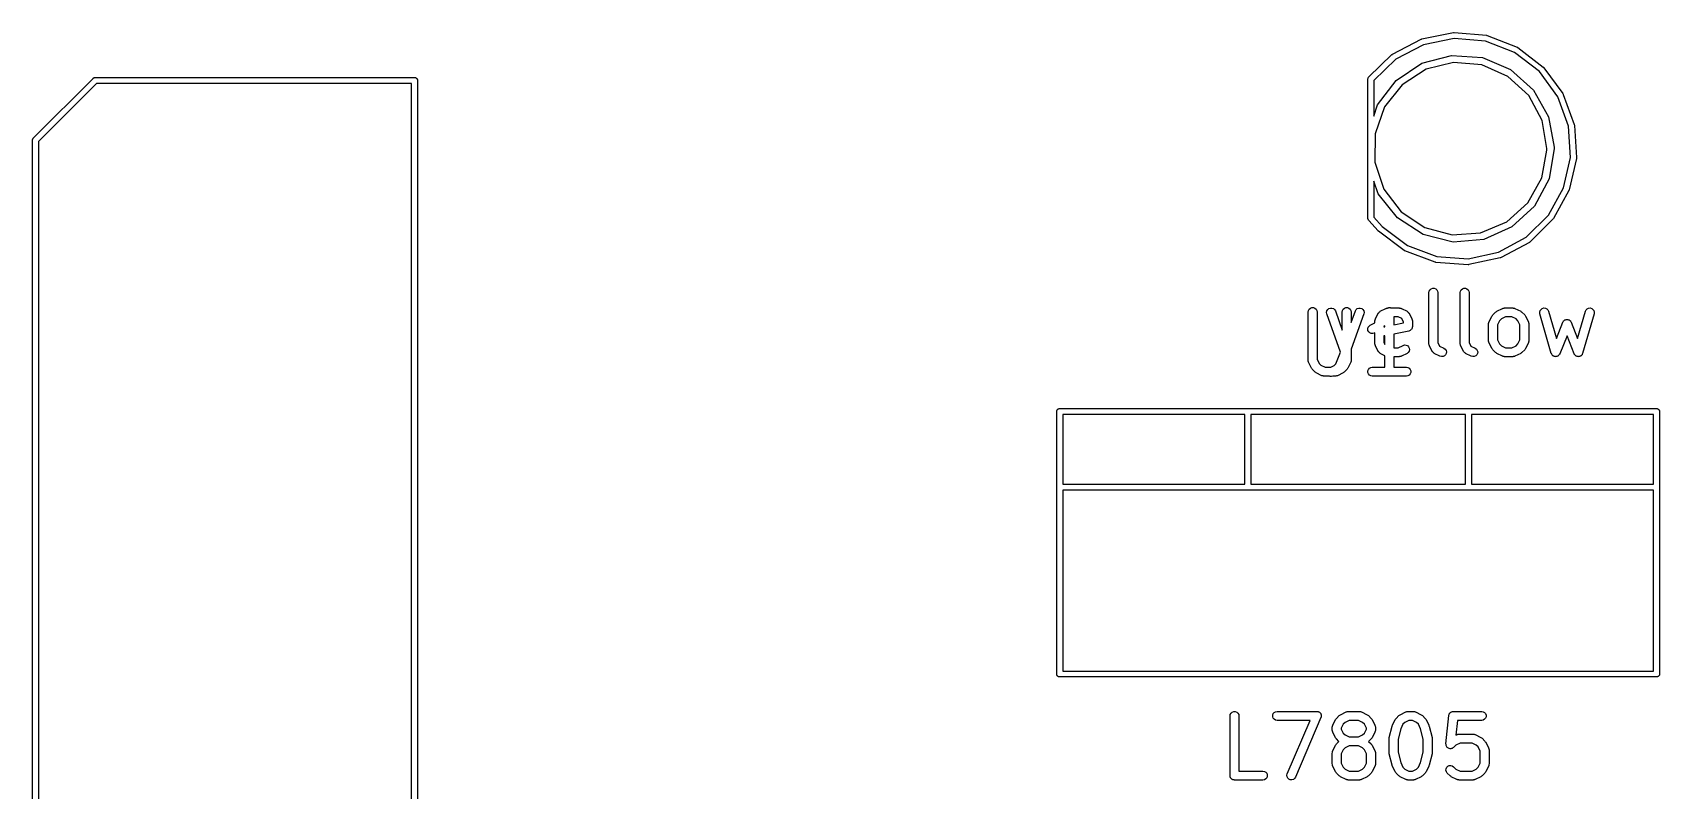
# Model space of a CAD drawing. Extents: x 136.3 to 186.3, y -96.8 to -46.7.
# Drawn here: x 159.08 to 186.34, y -80.1 to -67.4 of the extents above; entities that cross this region are included whole.
import ezdxf

# ---------------------------------------------------------------- set-up
doc = ezdxf.new("R2010")
doc.units = 0
doc.header["$MEASUREMENT"] = 0
doc.layers.add('BLACK', color=7, linetype='CONTINUOUS')

msp = doc.modelspace()

# ---------------------------------------------------------------- linework, layer by layer
at = {"layer": 'BLACK', "linetype": 'CONTINUOUS'}
for p, q in [((181.871, -67.7574), (182.348, -67.5071)), ((182.389, -67.599), (181.924, -67.8426)), ((182.348, -67.5071), (182.349, -67.5068)), ((182.349, -67.5068), (182.355, -67.5046)), ((182.355, -67.5046), (182.362, -67.5024)), ((182.362, -67.5024), (182.89, -67.396)), ((182.903, -67.4955), (182.389, -67.599)), ((182.89, -67.3959), (182.897, -67.3956)), ((182.89, -67.396), (182.89, -67.3959)), ((182.897, -67.3956), (182.904, -67.3952)), ((183.425, -67.5404), (182.903, -67.4955)), ((182.904, -67.3952), (183.441, -67.4414)), ((183.914, -67.7301), (183.425, -67.5404)), ((183.441, -67.4414), (183.441, -67.4414)), ((183.441, -67.4414), (183.448, -67.443)), ((183.448, -67.443), (183.455, -67.4446)), ((183.455, -67.4446), (183.957, -67.6395)), ((181.474, -68.1386), (181.86, -67.7657)), ((181.924, -67.8426), (181.557, -68.197)), ((181.86, -67.7653), (181.866, -67.7614)), ((181.86, -67.7657), (181.86, -67.7653)), ((181.866, -67.7614), (181.871, -67.7574)), ((182.361, -67.9111), (182.859, -67.779)), ((182.859, -67.779), (183.374, -67.8154)), ((183.374, -67.8154), (183.848, -68.0164)), ((184.33, -68.0494), (183.914, -67.7301)), ((183.957, -67.6395), (183.957, -67.6397)), ((183.957, -67.6397), (183.963, -67.6431)), ((183.963, -67.6431), (183.969, -67.6464)), ((183.969, -67.6464), (184.396, -67.9745)), ((160.104, -68.1568), (160.11, -68.153)), ((160.11, -68.153), (160.112, -68.1524)), ((160.112, -68.1524), (160.114, -68.1513)), ((160.114, -68.1513), (160.12, -68.1501)), ((160.12, -68.1501), (160.127, -68.1484)), ((160.127, -68.1484), (160.133, -68.149)), ((160.133, -68.149), (165.49, -68.149)), ((165.49, -68.149), (165.494, -68.1505)), ((165.494, -68.1505), (165.498, -68.1513)), ((165.498, -68.1513), (165.502, -68.1535)), ((165.502, -68.1535), (165.506, -68.155)), ((165.506, -68.155), (165.51, -68.1579)), ((181.459, -68.1584), (181.468, -68.1432)), ((181.468, -68.1432), (181.474, -68.1386)), ((181.932, -68.1975), (182.361, -67.9111)), ((182.431, -68.0113), (182.031, -68.2695)), ((182.893, -67.8965), (182.431, -68.0113)), ((183.368, -67.9376), (182.893, -67.8965)), ((183.803, -68.1301), (183.368, -67.9376)), ((184.153, -68.4533), (183.803, -68.1301)), ((183.848, -68.0164), (184.232, -68.3604)), ((184.639, -68.4727), (184.33, -68.0494)), ((184.396, -67.9745), (184.396, -67.9745)), ((184.396, -67.9745), (184.396, -67.9745)), ((184.396, -67.9745), (184.397, -67.9749)), ((184.397, -67.9749), (184.402, -67.9798)), ((184.402, -67.9798), (184.406, -67.9846)), ((184.406, -67.9846), (184.724, -68.4194)), ((159.097, -69.1621), (160.094, -68.1652)), ((160.152, -68.249), (159.181, -69.2197)), ((160.094, -68.1652), (160.098, -68.1601)), ((160.098, -68.1601), (160.104, -68.1568)), ((165.431, -68.249), (160.152, -68.249)), ((165.431, -93.549), (165.431, -68.249)), ((165.51, -68.1579), (165.514, -68.1601)), ((165.514, -68.1601), (165.516, -68.1635)), ((165.516, -68.1635), (165.52, -68.1664)), ((165.52, -68.1664), (165.522, -68.1702)), ((165.522, -68.1702), (165.525, -68.1736)), ((165.525, -68.1736), (165.526, -68.1778)), ((165.526, -68.1778), (165.529, -68.1816)), ((165.529, -68.1816), (165.529, -68.186)), ((165.529, -68.186), (165.531, -68.1902)), ((165.531, -68.1902), (165.531, -93.6078)), ((181.457, -68.1714), (181.459, -68.1584)), ((181.457, -69.0944), (181.457, -68.1714)), ((181.557, -68.197), (181.557, -68.7946)), ((181.619, -68.6073), (181.932, -68.1975)), ((182.031, -68.2695), (181.736, -68.6435)), ((184.232, -68.3604), (184.484, -68.8102)), ((184.724, -68.4194), (184.725, -68.4199)), ((184.725, -68.4199), (184.728, -68.426)), ((184.728, -68.426), (184.731, -68.4319)), ((181.557, -68.7946), (181.619, -68.6073)), ((181.736, -68.6435), (181.579, -69.0927)), ((184.379, -68.8723), (184.153, -68.4533)), ((184.818, -68.9658), (184.639, -68.4727)), ((184.731, -68.4319), (184.914, -68.9385)), ((184.457, -69.342), (184.379, -68.8723)), ((184.484, -68.8102), (184.577, -69.3173)), ((184.851, -69.4892), (184.818, -68.9658)), ((184.914, -68.9385), (184.915, -68.9391)), ((184.915, -68.9391), (184.916, -68.9458)), ((184.916, -68.9458), (184.917, -68.9524)), ((184.917, -68.9524), (184.951, -69.49)), ((159.08, -69.1946), (159.082, -69.1882)), ((159.081, -69.2012), (159.08, -69.1946)), ((159.081, -93.5902), (159.081, -69.2012)), ((159.082, -69.1882), (159.083, -69.1816)), ((159.083, -69.1816), (159.084, -69.1797)), ((159.084, -69.1797), (159.085, -69.1775)), ((159.085, -69.1775), (159.089, -69.1721)), ((159.089, -69.1721), (159.092, -69.1664)), ((159.092, -69.1664), (159.097, -69.1621)), ((159.181, -69.2197), (159.181, -93.549)), ((181.456, -69.0964), (181.457, -69.0944)), ((181.457, -69.1819), (181.456, -69.0964)), ((181.457, -70.5002), (181.457, -69.1819)), ((181.579, -69.0927), (181.575, -69.5688)), ((184.371, -69.8332), (184.457, -69.3648)), ((184.457, -69.3648), (184.457, -69.342)), ((184.577, -69.342), (184.492, -69.8505)), ((184.577, -69.3173), (184.577, -69.342)), ((184.735, -70.0007), (184.851, -69.4892)), ((184.95, -69.5042), (184.831, -70.0297)), ((184.951, -69.4907), (184.95, -69.4974)), ((184.95, -69.4974), (184.95, -69.5042)), ((184.951, -69.49), (184.951, -69.4907)), ((181.575, -69.5688), (181.726, -70.0205)), ((181.631, -70.0984), (181.557, -69.8871)), ((181.557, -69.8871), (181.557, -70.4892)), ((181.726, -70.0205), (182.014, -70.399)), ((184.139, -70.2486), (184.371, -69.8332)), ((184.492, -69.8505), (184.248, -70.3043)), ((184.481, -70.4593), (184.735, -70.0007)), ((184.826, -70.0429), (184.565, -70.514)), ((184.829, -70.0366), (184.826, -70.0429)), ((184.831, -70.0303), (184.829, -70.0366)), ((184.831, -70.0297), (184.831, -70.0303)), ((181.95, -70.5032), (181.631, -70.0984)), ((183.784, -70.5663), (184.139, -70.2486)), ((184.248, -70.3043), (183.869, -70.6542)), ((181.457, -70.5004), (181.457, -70.5002)), ((181.457, -70.5146), (181.457, -70.5004)), ((181.458, -70.518), (181.457, -70.5146)), ((181.459, -70.5256), (181.458, -70.518)), ((181.468, -70.5408), (181.459, -70.5256)), ((181.472, -70.5443), (181.468, -70.5408)), ((181.627, -70.7194), (181.472, -70.5443)), ((181.557, -70.4892), (181.698, -70.6494)), ((182.383, -70.7829), (181.95, -70.5032)), ((182.014, -70.399), (182.41, -70.6635)), ((183.345, -70.7519), (183.784, -70.5663)), ((184.108, -70.828), (184.481, -70.4593)), ((184.556, -70.5253), (184.173, -70.9042)), ((184.56, -70.5199), (184.556, -70.5253)), ((184.565, -70.5146), (184.56, -70.5199)), ((184.565, -70.514), (184.565, -70.5146)), ((181.631, -70.7226), (181.627, -70.7194)), ((181.634, -70.726), (181.631, -70.7226)), ((181.634, -70.7264), (181.634, -70.726)), ((182.066, -71.0492), (181.634, -70.7264)), ((181.698, -70.6494), (182.12, -70.9648)), ((182.884, -70.9072), (182.383, -70.7829)), ((182.41, -70.6635), (182.871, -70.7856)), ((182.871, -70.7856), (183.345, -70.7519)), ((183.397, -70.8627), (182.884, -70.9072)), ((183.869, -70.6542), (183.397, -70.8627)), ((183.647, -71.0773), (184.108, -70.828)), ((182.072, -71.0524), (182.066, -71.0492)), ((182.078, -71.0558), (182.072, -71.0524)), ((182.078, -71.056), (182.078, -71.0558)), ((182.583, -71.2448), (182.078, -71.056)), ((182.12, -70.9648), (182.611, -71.1486)), ((182.611, -71.1486), (183.134, -71.1871)), ((183.134, -71.1871), (183.647, -71.0773)), ((184.162, -70.9126), (183.688, -71.1687)), ((184.167, -70.9086), (184.162, -70.9126)), ((184.173, -70.9046), (184.167, -70.9086)), ((184.173, -70.9042), (184.173, -70.9046)), ((182.589, -71.2462), (182.583, -71.2448)), ((182.596, -71.2478), (182.589, -71.2462)), ((182.597, -71.2478), (182.596, -71.2478)), ((183.134, -71.2874), (182.597, -71.2478)), ((183.141, -71.2869), (183.134, -71.2874)), ((183.147, -71.2865), (183.141, -71.2869)), ((183.148, -71.2864), (183.147, -71.2865)), ((183.675, -71.1736), (183.148, -71.2864)), ((183.681, -71.1713), (183.675, -71.1736)), ((183.687, -71.169), (183.681, -71.1713)), ((183.688, -71.1687), (183.687, -71.169)), ((182.497, -71.7062), (182.517, -71.6894)), ((182.517, -71.6894), (182.542, -71.6805)), ((182.542, -71.6805), (182.568, -71.6805)), ((182.568, -71.6805), (182.592, -71.6894)), ((182.592, -71.6894), (182.612, -71.7062)), ((183.021, -71.7062), (183.041, -71.6894)), ((183.041, -71.6894), (183.065, -71.6805)), ((183.065, -71.6805), (183.091, -71.6805)), ((183.091, -71.6805), (183.116, -71.6894)), ((183.116, -71.6894), (183.136, -71.7062)), ((182.48, -71.7544), (182.484, -71.7287)), ((182.48, -72.6115), (182.48, -71.7544)), ((182.484, -71.7287), (182.497, -71.7062)), ((182.612, -71.7062), (182.625, -71.7287)), ((182.625, -71.7287), (182.63, -71.7544)), ((182.63, -71.7544), (182.63, -72.5938)), ((183.003, -71.7544), (183.008, -71.7287)), ((183.003, -72.6115), (183.003, -71.7544)), ((183.008, -71.7287), (183.021, -71.7062)), ((183.136, -71.7062), (183.149, -71.7287)), ((183.149, -71.7287), (183.153, -71.7544)), ((183.153, -71.7544), (183.153, -72.5938)), ((180.455, -72.0809), (180.46, -72.0552)), ((180.455, -72.8904), (180.455, -72.0809)), ((180.46, -72.0552), (180.473, -72.0327)), ((180.473, -72.0327), (180.493, -72.0159)), ((180.493, -72.0159), (180.517, -72.007)), ((180.517, -72.007), (180.543, -72.007)), ((180.543, -72.007), (180.568, -72.0159)), ((180.568, -72.0159), (180.588, -72.0327)), ((180.588, -72.0327), (180.601, -72.0552)), ((180.601, -72.0552), (180.605, -72.0809)), ((180.605, -72.0809), (180.605, -72.8727)), ((180.765, -72.0873), (180.77, -72.0616)), ((180.77, -72.1129), (180.765, -72.0873)), ((180.77, -72.0616), (180.783, -72.0392)), ((180.998, -72.7529), (180.77, -72.1129)), ((180.783, -72.0392), (180.803, -72.0225)), ((180.803, -72.0225), (180.828, -72.0138)), ((180.828, -72.0138), (180.854, -72.0139)), ((180.854, -72.0139), (180.878, -72.023)), ((180.878, -72.023), (180.898, -72.0399)), ((180.898, -72.0399), (180.911, -72.0625)), ((180.911, -72.0625), (181.027, -72.3861)), ((181.027, -72.0809), (181.031, -72.0552)), ((181.027, -72.3861), (181.027, -72.0809)), ((181.031, -72.0552), (181.044, -72.0327)), ((181.044, -72.0327), (181.064, -72.0159)), ((181.064, -72.0159), (181.088, -72.007)), ((181.088, -72.007), (181.115, -72.007)), ((181.115, -72.007), (181.139, -72.0159)), ((181.139, -72.0159), (181.159, -72.0327)), ((181.159, -72.0327), (181.172, -72.0552)), ((181.172, -72.0552), (181.177, -72.0809)), ((181.177, -72.2567), (181.246, -72.0625)), ((181.177, -72.0809), (181.177, -72.2567)), ((181.387, -72.1129), (181.177, -72.7027)), ((181.246, -72.0625), (181.259, -72.0399)), ((181.259, -72.0399), (181.279, -72.023)), ((181.279, -72.023), (181.303, -72.0139)), ((181.303, -72.0139), (181.329, -72.0138)), ((181.329, -72.0138), (181.354, -72.0225)), ((181.354, -72.0225), (181.374, -72.0392)), ((181.374, -72.0392), (181.387, -72.0616)), ((181.387, -72.0616), (181.392, -72.0873)), ((181.392, -72.0873), (181.387, -72.1129)), ((181.575, -72.222), (181.578, -72.2136)), ((181.576, -72.2263), (181.575, -72.222)), ((181.575, -72.2306), (181.576, -72.2263)), ((181.575, -72.2604), (181.575, -72.2306)), ((181.578, -72.2136), (181.579, -72.2049)), ((181.579, -72.2049), (181.582, -72.2012)), ((181.582, -72.2012), (181.583, -72.197)), ((181.583, -72.197), (181.63, -72.1018)), ((181.63, -72.1018), (181.637, -72.093)), ((181.637, -72.093), (181.643, -72.0838)), ((181.643, -72.0838), (181.645, -72.0825)), ((181.645, -72.0825), (181.646, -72.0809)), ((181.646, -72.0809), (181.655, -72.0748)), ((181.655, -72.0748), (181.664, -72.0683)), ((181.664, -72.0683), (181.759, -72.0206)), ((181.759, -72.0206), (181.763, -72.0194)), ((181.763, -72.0194), (181.767, -72.0172)), ((181.767, -72.0172), (181.776, -72.0157)), ((181.776, -72.0157), (181.784, -72.0132)), ((181.784, -72.0132), (181.786, -72.0133)), ((181.786, -72.0133), (181.787, -72.0129)), ((181.787, -72.0129), (181.795, -72.0089)), ((181.795, -72.0089), (181.799, -72.0084)), ((181.799, -72.0084), (181.803, -72.007)), ((181.803, -72.007), (181.812, -72.007)), ((181.812, -72.007), (181.821, -72.006)), ((181.821, -72.006), (181.825, -72.007)), ((181.825, -72.007), (181.829, -72.007)), ((181.829, -72.007), (181.837, -72.0101)), ((181.837, -72.0101), (181.846, -72.0122)), ((181.846, -72.0122), (181.847, -72.0127)), ((181.847, -72.0127), (181.983, -72.0127)), ((181.891, -72.1627), (181.891, -72.2964)), ((181.965, -72.1627), (181.891, -72.1627)), ((182.023, -72.1912), (181.965, -72.1627)), ((181.983, -72.0127), (181.987, -72.0135)), ((181.987, -72.0135), (181.992, -72.0132)), ((181.992, -72.0132), (182, -72.0157)), ((182, -72.0157), (182.009, -72.0172)), ((182.009, -72.0172), (182.013, -72.0194)), ((182.013, -72.0194), (182.017, -72.0206)), ((182.017, -72.0206), (182.112, -72.0683)), ((182.051, -72.2483), (182.023, -72.1912)), ((182.112, -72.0683), (182.121, -72.0748)), ((182.121, -72.0748), (182.13, -72.0809)), ((182.13, -72.0809), (182.131, -72.0825)), ((182.131, -72.0825), (182.133, -72.0838)), ((182.133, -72.0838), (182.139, -72.093)), ((182.139, -72.093), (182.146, -72.1018)), ((182.146, -72.1018), (182.193, -72.197)), ((182.193, -72.197), (182.194, -72.2012)), ((182.194, -72.2012), (182.197, -72.2049)), ((182.197, -72.2049), (182.198, -72.2136)), ((182.198, -72.2136), (182.201, -72.222)), ((182.201, -72.222), (182.2, -72.2263)), ((182.2, -72.2263), (182.201, -72.2306)), ((182.201, -72.2306), (182.201, -72.3258)), ((183.488, -72.2446), (183.535, -72.1494)), ((183.535, -72.1494), (183.542, -72.1398)), ((183.542, -72.1398), (183.549, -72.1299)), ((183.549, -72.1299), (183.597, -72.0823)), ((183.597, -72.0823), (183.607, -72.0754)), ((183.607, -72.0754), (183.616, -72.0683)), ((183.616, -72.0683), (183.712, -72.0206)), ((183.664, -72.2274), (183.63, -72.2959)), ((183.694, -72.197), (183.664, -72.2274)), ((183.763, -72.1627), (183.694, -72.197)), ((183.712, -72.0206), (183.716, -72.0194)), ((183.716, -72.0194), (183.719, -72.0172)), ((183.719, -72.0172), (183.728, -72.0157)), ((183.728, -72.0157), (183.737, -72.0132)), ((183.737, -72.0132), (183.741, -72.0135)), ((183.741, -72.0135), (183.745, -72.0127)), ((183.745, -72.0127), (183.888, -72.0127)), ((183.87, -72.1627), (183.763, -72.1627)), ((183.939, -72.197), (183.87, -72.1627)), ((183.888, -72.0127), (183.892, -72.0135)), ((183.892, -72.0135), (183.897, -72.0132)), ((183.897, -72.0132), (183.905, -72.0157)), ((183.905, -72.0157), (183.914, -72.0172)), ((183.914, -72.0172), (183.917, -72.0194)), ((183.917, -72.0194), (183.921, -72.0206)), ((183.921, -72.0206), (184.017, -72.0683)), ((183.969, -72.2274), (183.939, -72.197)), ((184.003, -72.2959), (183.969, -72.2274)), ((184.017, -72.0683), (184.026, -72.0754)), ((184.026, -72.0754), (184.036, -72.0823)), ((184.036, -72.0823), (184.084, -72.1299)), ((184.084, -72.1299), (184.091, -72.1398)), ((184.091, -72.1398), (184.098, -72.1494)), ((184.098, -72.1494), (184.146, -72.2446)), ((184.337, -72.0824), (184.343, -72.0571)), ((184.34, -72.1083), (184.337, -72.0824)), ((184.53, -72.775), (184.34, -72.1083)), ((184.343, -72.0571), (184.358, -72.0356)), ((184.358, -72.0356), (184.379, -72.0203)), ((184.379, -72.0203), (184.404, -72.0131)), ((184.404, -72.0131), (184.43, -72.015)), ((184.43, -72.015), (184.454, -72.0256)), ((184.454, -72.0256), (184.472, -72.0437)), ((184.472, -72.0437), (184.484, -72.0671)), ((184.484, -72.0671), (184.614, -72.5228)), ((184.723, -72.2503), (184.729, -72.2412)), ((184.729, -72.2412), (184.734, -72.2318)), ((184.734, -72.2318), (184.736, -72.2302)), ((184.736, -72.2302), (184.737, -72.2282)), ((184.737, -72.2282), (184.745, -72.2216)), ((184.745, -72.2216), (184.753, -72.2144)), ((184.753, -72.2144), (184.755, -72.2136)), ((184.755, -72.2136), (184.757, -72.2121)), ((184.757, -72.2121), (184.767, -72.2088)), ((184.767, -72.2088), (184.777, -72.2048)), ((184.777, -72.2048), (184.78, -72.2047)), ((184.78, -72.2047), (184.782, -72.204)), ((184.782, -72.204), (184.793, -72.2043)), ((184.793, -72.2043), (184.803, -72.204)), ((184.803, -72.204), (184.806, -72.2047)), ((184.806, -72.2047), (184.808, -72.2048)), ((184.808, -72.2048), (184.818, -72.2088)), ((184.818, -72.2088), (184.828, -72.2121)), ((184.828, -72.2121), (184.83, -72.2136)), ((184.83, -72.2136), (184.832, -72.2144)), ((184.832, -72.2144), (184.84, -72.2216)), ((184.84, -72.2216), (184.849, -72.2282)), ((184.849, -72.2282), (184.85, -72.2302)), ((184.85, -72.2302), (184.852, -72.2318)), ((184.852, -72.2318), (184.857, -72.2412)), ((184.857, -72.2412), (184.862, -72.2503)), ((184.971, -72.5228), (185.102, -72.0671)), ((185.246, -72.1083), (185.055, -72.775)), ((185.102, -72.0671), (185.113, -72.0437)), ((185.113, -72.0437), (185.132, -72.0256)), ((185.132, -72.0256), (185.155, -72.015)), ((185.155, -72.015), (185.181, -72.0131)), ((185.181, -72.0131), (185.206, -72.0203)), ((185.206, -72.0203), (185.228, -72.0356)), ((185.228, -72.0356), (185.242, -72.0571)), ((185.242, -72.0571), (185.248, -72.0824)), ((185.248, -72.0824), (185.246, -72.1083)), ((181.455, -72.3621), (181.461, -72.3368)), ((181.458, -72.388), (181.455, -72.3621)), ((181.47, -72.4113), (181.458, -72.388)), ((181.461, -72.3368), (181.476, -72.315)), ((181.489, -72.4292), (181.47, -72.4113)), ((181.476, -72.315), (181.497, -72.2995)), ((181.513, -72.4395), (181.489, -72.4292)), ((181.497, -72.2995), (181.575, -72.2604)), ((181.539, -72.4411), (181.513, -72.4395)), ((181.564, -72.4337), (181.539, -72.4411)), ((181.575, -72.4281), (181.564, -72.4337)), ((181.575, -72.6115), (181.575, -72.4281)), ((181.741, -72.3096), (181.725, -72.3255)), ((181.725, -72.3255), (181.725, -72.3296)), ((181.725, -72.3296), (181.741, -72.3264)), ((181.741, -72.4793), (181.725, -72.4825)), ((181.725, -72.4825), (181.725, -72.5938)), ((181.741, -72.3264), (181.741, -72.3096)), ((181.741, -72.6257), (181.741, -72.4793)), ((181.891, -72.2964), (182.051, -72.2643)), ((182.141, -72.3994), (181.891, -72.4493)), ((181.891, -72.4493), (181.891, -72.6794)), ((182.051, -72.2643), (182.051, -72.2483)), ((182.152, -72.3949), (182.141, -72.3994)), ((182.164, -72.3908), (182.152, -72.3949)), ((182.165, -72.3899), (182.164, -72.3902)), ((182.164, -72.3902), (182.164, -72.3908)), ((182.174, -72.3818), (182.165, -72.3899)), ((182.183, -72.374), (182.174, -72.3818)), ((182.184, -72.3733), (182.183, -72.374)), ((182.185, -72.3727), (182.184, -72.3733)), ((182.19, -72.362), (182.185, -72.3727)), ((182.197, -72.3515), (182.19, -72.362)), ((182.199, -72.3378), (182.197, -72.3498)), ((182.197, -72.3498), (182.197, -72.3506)), ((182.197, -72.3506), (182.197, -72.3515)), ((182.201, -72.3258), (182.199, -72.3378)), ((183.48, -72.2696), (183.483, -72.2612)), ((183.48, -72.2739), (183.48, -72.2696)), ((183.48, -72.2782), (183.48, -72.2739)), ((183.48, -72.5639), (183.48, -72.2782)), ((183.483, -72.2612), (183.484, -72.2525)), ((183.484, -72.2525), (183.486, -72.2488)), ((183.486, -72.2488), (183.488, -72.2446)), ((183.63, -72.2959), (183.63, -72.5462)), ((184.003, -72.5462), (184.003, -72.2959)), ((184.146, -72.2446), (184.147, -72.2488)), ((184.147, -72.2488), (184.149, -72.2525)), ((184.149, -72.2525), (184.15, -72.2612)), ((184.15, -72.2612), (184.153, -72.2696)), ((184.153, -72.2696), (184.153, -72.2739)), ((184.153, -72.2739), (184.153, -72.2782)), ((184.153, -72.2782), (184.153, -72.5639)), ((184.614, -72.5228), (184.723, -72.2503)), ((184.793, -72.4801), (184.672, -72.7822)), ((184.914, -72.7822), (184.793, -72.4801)), ((184.862, -72.2503), (184.971, -72.5228)), ((180.919, -72.9503), (180.998, -72.7529)), ((181.177, -72.7027), (181.177, -72.8904)), ((181.576, -72.6158), (181.575, -72.6115)), ((181.575, -72.6201), (181.576, -72.6158)), ((181.578, -72.6285), (181.575, -72.6201)), ((181.579, -72.6372), (181.578, -72.6285)), ((181.582, -72.6409), (181.579, -72.6372)), ((181.583, -72.6451), (181.582, -72.6409)), ((181.63, -72.7403), (181.583, -72.6451)), ((181.637, -72.7491), (181.63, -72.7403)), ((181.643, -72.7583), (181.637, -72.7491)), ((181.645, -72.7596), (181.643, -72.7583)), ((181.646, -72.7612), (181.645, -72.7596)), ((181.655, -72.7673), (181.646, -72.7612)), ((181.664, -72.7738), (181.655, -72.7673)), ((181.741, -72.8123), (181.664, -72.7738)), ((181.725, -72.5938), (181.741, -72.6257)), ((181.891, -72.6794), (181.965, -72.6794)), ((181.965, -72.6794), (182.045, -72.6397)), ((182.112, -72.7738), (182.017, -72.8215)), ((182.045, -72.6397), (182.07, -72.6323)), ((182.07, -72.6323), (182.096, -72.6338)), ((182.096, -72.6338), (182.12, -72.6442)), ((182.133, -72.7583), (182.112, -72.7738)), ((182.12, -72.6442), (182.139, -72.6621)), ((182.147, -72.7366), (182.133, -72.7583)), ((182.139, -72.6621), (182.15, -72.6854)), ((182.153, -72.7113), (182.147, -72.7366)), ((182.15, -72.6854), (182.153, -72.7113)), ((182.48, -72.6158), (182.48, -72.6115)), ((182.48, -72.6201), (182.48, -72.6158)), ((182.483, -72.6285), (182.48, -72.6201)), ((182.484, -72.6372), (182.483, -72.6285)), ((182.486, -72.6409), (182.484, -72.6372)), ((182.488, -72.6451), (182.486, -72.6409)), ((182.535, -72.7403), (182.488, -72.6451)), ((182.542, -72.7491), (182.535, -72.7403)), ((182.548, -72.7583), (182.542, -72.7491)), ((182.549, -72.7596), (182.548, -72.7583)), ((182.551, -72.7612), (182.549, -72.7596)), ((182.56, -72.7673), (182.551, -72.7612)), ((182.569, -72.7738), (182.56, -72.7673)), ((182.664, -72.8215), (182.569, -72.7738)), ((182.63, -72.5938), (182.658, -72.6509)), ((182.658, -72.6509), (182.731, -72.6873)), ((182.731, -72.6873), (182.752, -72.7028)), ((182.752, -72.7028), (182.766, -72.7246)), ((182.769, -72.7758), (182.758, -72.7991)), ((182.766, -72.7246), (182.772, -72.7499)), ((182.772, -72.7499), (182.769, -72.7758)), ((183.004, -72.6158), (183.003, -72.6115)), ((183.004, -72.6201), (183.004, -72.6158)), ((183.006, -72.6285), (183.004, -72.6201)), ((183.008, -72.6372), (183.006, -72.6285)), ((183.01, -72.6409), (183.008, -72.6372)), ((183.011, -72.6451), (183.01, -72.6409)), ((183.059, -72.7403), (183.011, -72.6451)), ((183.066, -72.7491), (183.059, -72.7403)), ((183.072, -72.7583), (183.066, -72.7491)), ((183.073, -72.7596), (183.072, -72.7583)), ((183.074, -72.7612), (183.073, -72.7596)), ((183.084, -72.7673), (183.074, -72.7612)), ((183.093, -72.7738), (183.084, -72.7673)), ((183.188, -72.8215), (183.093, -72.7738)), ((183.153, -72.5938), (183.182, -72.6509)), ((183.182, -72.6509), (183.255, -72.6873)), ((183.255, -72.6873), (183.276, -72.7028)), ((183.276, -72.7028), (183.29, -72.7246)), ((183.293, -72.7758), (183.282, -72.7991)), ((183.29, -72.7246), (183.296, -72.7499)), ((183.296, -72.7499), (183.293, -72.7758)), ((183.48, -72.5682), (183.48, -72.5639)), ((183.48, -72.5725), (183.48, -72.5682)), ((183.483, -72.5809), (183.48, -72.5725)), ((183.484, -72.5896), (183.483, -72.5809)), ((183.486, -72.5933), (183.484, -72.5896)), ((183.488, -72.5974), (183.486, -72.5933)), ((183.535, -72.6927), (183.488, -72.5974)), ((183.542, -72.7023), (183.535, -72.6927)), ((183.549, -72.7122), (183.542, -72.7023)), ((183.597, -72.7598), (183.549, -72.7122)), ((183.607, -72.7667), (183.597, -72.7598)), ((183.616, -72.7738), (183.607, -72.7667)), ((183.712, -72.8215), (183.616, -72.7738)), ((183.63, -72.5462), (183.664, -72.6147)), ((183.664, -72.6147), (183.694, -72.6451)), ((183.694, -72.6451), (183.763, -72.6794)), ((183.763, -72.6794), (183.87, -72.6794)), ((183.87, -72.6794), (183.939, -72.6451)), ((184.017, -72.7738), (183.921, -72.8215)), ((183.939, -72.6451), (183.969, -72.6147)), ((183.969, -72.6147), (184.003, -72.5462)), ((184.026, -72.7667), (184.017, -72.7738)), ((184.036, -72.7598), (184.026, -72.7667)), ((184.084, -72.7122), (184.036, -72.7598)), ((184.091, -72.7023), (184.084, -72.7122)), ((184.098, -72.6927), (184.091, -72.7023)), ((184.146, -72.5974), (184.098, -72.6927)), ((184.147, -72.5933), (184.146, -72.5974)), ((184.149, -72.5896), (184.147, -72.5933)), ((184.15, -72.5809), (184.149, -72.5896)), ((184.153, -72.5725), (184.15, -72.5809)), ((184.153, -72.5639), (184.153, -72.5682)), ((184.153, -72.5682), (184.153, -72.5725)), ((184.531, -72.7763), (184.53, -72.775)), ((184.531, -72.7778), (184.531, -72.7763)), ((184.536, -72.788), (184.531, -72.7778)), ((184.542, -72.7984), (184.536, -72.788)), ((184.671, -72.7849), (184.664, -72.7945)), ((184.672, -72.7822), (184.671, -72.7835)), ((184.671, -72.7835), (184.671, -72.7849)), ((184.914, -72.7835), (184.914, -72.7822)), ((184.915, -72.785), (184.914, -72.7835)), ((184.921, -72.7945), (184.915, -72.785)), ((185.049, -72.788), (185.044, -72.7984)), ((185.054, -72.7778), (185.049, -72.788)), ((185.055, -72.7763), (185.054, -72.7778)), ((185.055, -72.775), (185.055, -72.7763)), ((180.456, -72.8947), (180.455, -72.8904)), ((180.456, -72.899), (180.456, -72.8947)), ((180.458, -72.9074), (180.456, -72.899)), ((180.46, -72.9161), (180.458, -72.9074)), ((180.462, -72.9198), (180.46, -72.9161)), ((180.463, -72.9239), (180.462, -72.9198)), ((180.511, -73.0192), (180.463, -72.9239)), ((180.518, -73.0288), (180.511, -73.0192)), ((180.525, -73.0387), (180.518, -73.0288)), ((180.572, -73.0863), (180.525, -73.0387)), ((180.605, -72.8727), (180.639, -72.9412)), ((180.639, -72.9412), (180.67, -72.9716)), ((180.67, -72.9716), (180.738, -73.0059)), ((180.738, -73.0059), (180.836, -73.0059)), ((180.836, -73.0059), (180.891, -72.9785)), ((180.891, -72.9785), (180.919, -72.9503)), ((181.107, -73.0387), (181.059, -73.0863)), ((181.114, -73.0288), (181.107, -73.0387)), ((181.121, -73.0192), (181.114, -73.0288)), ((181.169, -72.9239), (181.121, -73.0192)), ((181.17, -72.9198), (181.169, -72.9239)), ((181.172, -72.9161), (181.17, -72.9198)), ((181.174, -72.9074), (181.172, -72.9161)), ((181.176, -72.899), (181.174, -72.9074)), ((181.177, -72.8904), (181.176, -72.8947)), ((181.176, -72.8947), (181.176, -72.899)), ((181.456, -73.0679), (181.465, -73.0434)), ((181.465, -73.0434), (181.482, -73.0234)), ((181.482, -73.0234), (181.504, -73.0104)), ((181.504, -73.0104), (181.53, -73.0059)), ((181.53, -73.0059), (181.741, -73.0059)), ((181.741, -73.0059), (181.741, -72.8123)), ((181.983, -72.8294), (181.891, -72.8294)), ((181.891, -72.8294), (181.891, -73.0059)), ((181.891, -73.0059), (182.102, -73.0059)), ((181.987, -72.8286), (181.983, -72.8294)), ((181.992, -72.8289), (181.987, -72.8286)), ((182, -72.8264), (181.992, -72.8289)), ((182.009, -72.8249), (182, -72.8264)), ((182.013, -72.8227), (182.009, -72.8249)), ((182.017, -72.8215), (182.013, -72.8227)), ((182.102, -73.0059), (182.127, -73.0104)), ((182.127, -73.0104), (182.15, -73.0234)), ((182.15, -73.0234), (182.166, -73.0434)), ((182.166, -73.0434), (182.175, -73.0679)), ((182.689, -72.8289), (182.664, -72.8215)), ((182.715, -72.8273), (182.689, -72.8289)), ((182.739, -72.817), (182.715, -72.8273)), ((182.758, -72.7991), (182.739, -72.817)), ((183.213, -72.8289), (183.188, -72.8215)), ((183.239, -72.8273), (183.213, -72.8289)), ((183.263, -72.817), (183.239, -72.8273)), ((183.282, -72.7991), (183.263, -72.817)), ((183.716, -72.8227), (183.712, -72.8215)), ((183.719, -72.8249), (183.716, -72.8227)), ((183.728, -72.8264), (183.719, -72.8249)), ((183.737, -72.8289), (183.728, -72.8264)), ((183.741, -72.8286), (183.737, -72.8289)), ((183.745, -72.8294), (183.741, -72.8286)), ((183.888, -72.8294), (183.745, -72.8294)), ((183.892, -72.8286), (183.888, -72.8294)), ((183.897, -72.8289), (183.892, -72.8286)), ((183.905, -72.8264), (183.897, -72.8289)), ((183.914, -72.8249), (183.905, -72.8264)), ((183.917, -72.8227), (183.914, -72.8249)), ((183.921, -72.8215), (183.917, -72.8227)), ((184.543, -72.7994), (184.542, -72.7984)), ((184.543, -72.8008), (184.543, -72.7994)), ((184.552, -72.8085), (184.543, -72.8008)), ((184.56, -72.8165), (184.552, -72.8085)), ((184.562, -72.8171), (184.56, -72.8165)), ((184.563, -72.8181), (184.562, -72.8171)), ((184.573, -72.8224), (184.563, -72.8181)), ((184.584, -72.8271), (184.573, -72.8224)), ((184.586, -72.8272), (184.584, -72.8271)), ((184.587, -72.8278), (184.586, -72.8272)), ((184.598, -72.8282), (184.587, -72.8278)), ((184.61, -72.829), (184.598, -72.8282)), ((184.611, -72.8286), (184.61, -72.829)), ((184.613, -72.8286), (184.611, -72.8286)), ((184.624, -72.825), (184.613, -72.8286)), ((184.635, -72.8218), (184.624, -72.825)), ((184.636, -72.8209), (184.635, -72.8218)), ((184.638, -72.8205), (184.636, -72.8209)), ((184.647, -72.8133), (184.638, -72.8205)), ((184.656, -72.8065), (184.647, -72.8133)), ((184.657, -72.8053), (184.656, -72.8065)), ((184.658, -72.8044), (184.657, -72.8053)), ((184.664, -72.7945), (184.658, -72.8044)), ((184.927, -72.8044), (184.921, -72.7945)), ((184.928, -72.8053), (184.927, -72.8044)), ((184.929, -72.8065), (184.928, -72.8053)), ((184.939, -72.8133), (184.929, -72.8065)), ((184.948, -72.8205), (184.939, -72.8133)), ((184.949, -72.8209), (184.948, -72.8205)), ((184.95, -72.8218), (184.949, -72.8209)), ((184.962, -72.825), (184.95, -72.8218)), ((184.972, -72.8286), (184.962, -72.825)), ((184.974, -72.8286), (184.972, -72.8286)), ((184.975, -72.829), (184.974, -72.8286)), ((184.987, -72.8282), (184.975, -72.829)), ((184.999, -72.8278), (184.987, -72.8282)), ((185, -72.8272), (184.999, -72.8278)), ((185.001, -72.8271), (185, -72.8272)), ((185.012, -72.8224), (185.001, -72.8271)), ((185.023, -72.8181), (185.012, -72.8224)), ((185.024, -72.8171), (185.023, -72.8181)), ((185.025, -72.8165), (185.024, -72.8171)), ((185.034, -72.8085), (185.025, -72.8165)), ((185.042, -72.8008), (185.034, -72.8085)), ((185.043, -72.7994), (185.042, -72.8008)), ((185.044, -72.7984), (185.043, -72.7994)), ((180.582, -73.0932), (180.572, -73.0863)), ((180.592, -73.1003), (180.582, -73.0932)), ((180.687, -73.148), (180.592, -73.1003)), ((180.691, -73.1492), (180.687, -73.148)), ((180.695, -73.1514), (180.691, -73.1492)), ((180.704, -73.1529), (180.695, -73.1514)), ((180.712, -73.1554), (180.704, -73.1529)), ((180.716, -73.1551), (180.712, -73.1554)), ((180.721, -73.1559), (180.716, -73.1551)), ((180.812, -73.1559), (180.721, -73.1559)), ((180.823, -73.1607), (180.812, -73.1559)), ((180.849, -73.1622), (180.823, -73.1607)), ((180.87, -73.1559), (180.849, -73.1622)), ((180.911, -73.1559), (180.87, -73.1559)), ((180.915, -73.1551), (180.911, -73.1559)), ((180.92, -73.1554), (180.915, -73.1551)), ((180.928, -73.1529), (180.92, -73.1554)), ((180.937, -73.1514), (180.928, -73.1529)), ((180.94, -73.1492), (180.937, -73.1514)), ((180.945, -73.148), (180.94, -73.1492)), ((181.04, -73.1003), (180.945, -73.148)), ((181.049, -73.0932), (181.04, -73.1003)), ((181.059, -73.0863), (181.049, -73.0932)), ((181.456, -73.0939), (181.456, -73.0679)), ((181.465, -73.1184), (181.456, -73.0939)), ((181.482, -73.1383), (181.465, -73.1184)), ((181.504, -73.1514), (181.482, -73.1383)), ((181.53, -73.1559), (181.504, -73.1514)), ((182.102, -73.1559), (181.53, -73.1559)), ((182.127, -73.1514), (182.102, -73.1559)), ((182.15, -73.1383), (182.127, -73.1514)), ((182.166, -73.1184), (182.15, -73.1383)), ((182.175, -73.0939), (182.166, -73.1184)), ((182.175, -73.0679), (182.175, -73.0939)), ((176.242, -73.7397), (176.244, -73.7355)), ((176.242, -73.7441), (176.242, -73.7397)), ((176.242, -78.1397), (176.242, -73.7441)), ((176.244, -73.7311), (176.247, -73.7273)), ((176.244, -73.7355), (176.244, -73.7311)), ((176.247, -73.7273), (176.248, -73.7231)), ((176.248, -73.7231), (176.251, -73.7197)), ((176.251, -73.7197), (176.253, -73.7159)), ((176.253, -73.7159), (176.257, -73.713)), ((176.257, -73.713), (176.259, -73.7096)), ((176.259, -73.7096), (176.263, -73.7074)), ((176.263, -73.7074), (176.267, -73.7045)), ((176.267, -73.7045), (176.271, -73.703)), ((176.271, -73.703), (176.275, -73.7008)), ((176.275, -73.7008), (176.279, -73.7)), ((176.279, -73.7), (176.283, -73.6985)), ((176.283, -73.6985), (186.301, -73.6985)), ((176.342, -73.7985), (176.342, -74.9685)), ((179.392, -73.7985), (176.342, -73.7985)), ((179.392, -74.9685), (179.392, -73.7985)), ((179.492, -73.7985), (179.492, -74.9685)), ((183.092, -73.7985), (179.492, -73.7985)), ((183.092, -74.9685), (183.092, -73.7985)), ((183.192, -73.7985), (183.192, -74.9685)), ((186.242, -73.7985), (183.192, -73.7985)), ((186.242, -74.9685), (186.242, -73.7985)), ((186.301, -73.6985), (186.305, -73.7)), ((186.305, -73.7), (186.309, -73.7008)), ((186.309, -73.7008), (186.313, -73.703)), ((186.313, -73.703), (186.317, -73.7045)), ((186.317, -73.7045), (186.321, -73.7074)), ((186.321, -73.7074), (186.325, -73.7096)), ((186.325, -73.7096), (186.327, -73.713)), ((186.327, -73.713), (186.331, -73.7159)), ((186.331, -73.7159), (186.333, -73.7197)), ((186.333, -73.7197), (186.336, -73.7231)), ((186.336, -73.7231), (186.337, -73.7273)), ((186.337, -73.7273), (186.34, -73.7311)), ((186.34, -73.7311), (186.34, -73.7355)), ((186.34, -73.7355), (186.342, -73.7397)), ((186.342, -73.7397), (186.342, -78.1573)), ((176.342, -74.9685), (179.392, -74.9685)), ((179.492, -74.9685), (183.092, -74.9685)), ((183.192, -74.9685), (186.242, -74.9685)), ((186.242, -75.0685), (176.342, -75.0685)), ((176.342, -75.0685), (176.342, -78.0985)), ((186.242, -78.0985), (186.242, -75.0685)), ((176.242, -78.1573), (176.242, -78.1397)), ((176.242, -78.1397), (176.242, -78.1397)), ((176.244, -78.1615), (176.242, -78.1573)), ((176.244, -78.1659), (176.244, -78.1615)), ((176.247, -78.1697), (176.244, -78.1659)), ((176.248, -78.1739), (176.247, -78.1697)), ((176.251, -78.1773), (176.248, -78.1739)), ((176.253, -78.1811), (176.251, -78.1773)), ((176.257, -78.184), (176.253, -78.1811)), ((176.259, -78.1874), (176.257, -78.184)), ((176.263, -78.1896), (176.259, -78.1874)), ((176.267, -78.1925), (176.263, -78.1896)), ((176.271, -78.194), (176.267, -78.1925)), ((176.275, -78.1962), (176.271, -78.194)), ((176.279, -78.197), (176.275, -78.1962)), ((176.283, -78.1985), (176.279, -78.197)), ((186.301, -78.1985), (176.283, -78.1985)), ((176.342, -78.0985), (186.242, -78.0985)), ((186.305, -78.197), (186.301, -78.1985)), ((186.309, -78.1962), (186.305, -78.197)), ((186.313, -78.194), (186.309, -78.1962)), ((186.317, -78.1925), (186.313, -78.194)), ((186.321, -78.1896), (186.317, -78.1925)), ((186.325, -78.1874), (186.321, -78.1896)), ((186.327, -78.184), (186.325, -78.1874)), ((186.331, -78.1811), (186.327, -78.184)), ((186.333, -78.1773), (186.331, -78.1811)), ((186.336, -78.1739), (186.333, -78.1773)), ((186.337, -78.1697), (186.336, -78.1739)), ((186.34, -78.1659), (186.337, -78.1697)), ((186.342, -78.1573), (186.34, -78.1615)), ((186.34, -78.1615), (186.34, -78.1659)), ((179.163, -78.8027), (179.183, -78.7859)), ((179.183, -78.7859), (179.208, -78.777)), ((179.208, -78.777), (179.234, -78.777)), ((179.234, -78.777), (179.258, -78.7859)), ((179.258, -78.7859), (179.278, -78.8027)), ((179.887, -78.7934), (179.909, -78.7804)), ((179.909, -78.7804), (179.935, -78.7759)), ((179.935, -78.7759), (180.602, -78.7759)), ((180.602, -78.7759), (180.61, -78.7774)), ((180.61, -78.7774), (180.619, -78.7779)), ((180.619, -78.7779), (180.623, -78.7796)), ((180.623, -78.7796), (180.627, -78.7804)), ((180.627, -78.7804), (180.635, -78.7847)), ((180.635, -78.7847), (180.643, -78.7881)), ((180.997, -78.8314), (181.092, -78.7838)), ((181.092, -78.7838), (181.096, -78.7826)), ((181.096, -78.7826), (181.1, -78.7804)), ((181.1, -78.7804), (181.108, -78.7789)), ((181.108, -78.7789), (181.117, -78.7764)), ((181.117, -78.7764), (181.121, -78.7766)), ((181.121, -78.7766), (181.125, -78.7759)), ((181.125, -78.7759), (181.316, -78.7759)), ((181.316, -78.7759), (181.32, -78.7766)), ((181.32, -78.7766), (181.324, -78.7764)), ((181.324, -78.7764), (181.333, -78.7789)), ((181.333, -78.7789), (181.341, -78.7804)), ((181.341, -78.7804), (181.345, -78.7826)), ((181.345, -78.7826), (181.349, -78.7838)), ((181.349, -78.7838), (181.445, -78.8314)), ((181.997, -78.8314), (182.092, -78.7838)), ((182.092, -78.7838), (182.096, -78.7826)), ((182.096, -78.7826), (182.1, -78.7804)), ((182.1, -78.7804), (182.108, -78.7789)), ((182.108, -78.7789), (182.117, -78.7764)), ((182.117, -78.7764), (182.121, -78.7766)), ((182.121, -78.7766), (182.125, -78.7759)), ((182.125, -78.7759), (182.221, -78.7759)), ((182.221, -78.7759), (182.225, -78.7766)), ((182.225, -78.7766), (182.229, -78.7764)), ((182.229, -78.7764), (182.238, -78.7789)), ((182.238, -78.7789), (182.246, -78.7804)), ((182.246, -78.7804), (182.25, -78.7826)), ((182.25, -78.7826), (182.254, -78.7838)), ((182.254, -78.7838), (182.349, -78.8314)), ((182.848, -78.7883), (182.856, -78.7825)), ((182.856, -78.7825), (182.859, -78.7818)), ((182.859, -78.7818), (182.862, -78.7804)), ((182.862, -78.7804), (182.872, -78.7786)), ((182.872, -78.7786), (182.882, -78.7761)), ((182.882, -78.7761), (182.884, -78.7764)), ((182.884, -78.7764), (182.887, -78.7759)), ((182.887, -78.7759), (183.363, -78.7759)), ((183.363, -78.7759), (183.389, -78.7804)), ((183.389, -78.7804), (183.412, -78.7934)), ((179.146, -78.8509), (179.15, -78.8252)), ((179.146, -79.8509), (179.146, -78.8509)), ((179.15, -78.8252), (179.163, -78.8027)), ((179.278, -78.8027), (179.291, -78.8252)), ((179.291, -78.8252), (179.296, -78.8509)), ((179.296, -78.8509), (179.296, -79.7759)), ((179.861, -78.8379), (179.87, -78.8134)), ((179.861, -78.8639), (179.861, -78.8379)), ((179.87, -78.8884), (179.861, -78.8639)), ((179.87, -78.8134), (179.887, -78.7934)), ((179.887, -78.9083), (179.87, -78.8884)), ((179.909, -78.9214), (179.887, -78.9083)), ((179.935, -78.9259), (179.909, -78.9214)), ((180.488, -78.9259), (179.935, -78.9259)), ((180.104, -79.8213), (180.488, -78.9259)), ((180.67, -78.8804), (180.242, -79.8804)), ((180.643, -78.7881), (180.646, -78.7912)), ((180.646, -78.7912), (180.65, -78.7934)), ((180.65, -78.7934), (180.655, -78.8)), ((180.655, -78.8), (180.662, -78.806)), ((180.662, -78.806), (180.664, -78.8099)), ((180.664, -78.8099), (180.666, -78.8134)), ((180.666, -78.8134), (180.669, -78.8215)), ((180.669, -78.8215), (180.673, -78.8292)), ((180.672, -78.872), (180.67, -78.8804)), ((180.675, -78.8639), (180.672, -78.872)), ((180.673, -78.8292), (180.674, -78.8336)), ((180.674, -78.8336), (180.675, -78.8379)), ((180.675, -78.8379), (180.675, -78.8465)), ((180.675, -78.8465), (180.676, -78.8551)), ((180.676, -78.8551), (180.675, -78.8594)), ((180.675, -78.8594), (180.675, -78.8639)), ((180.86, -79.0328), (180.863, -79.0244)), ((180.861, -79.0371), (180.86, -79.0328)), ((180.86, -79.0414), (180.861, -79.0371)), ((180.86, -79.089), (180.86, -79.0414)), ((180.863, -79.0244), (180.864, -79.0157)), ((180.864, -79.0157), (180.867, -79.012)), ((180.867, -79.012), (180.868, -79.0078)), ((180.868, -79.0078), (180.915, -78.9126)), ((180.915, -78.9126), (180.923, -78.9029)), ((180.923, -78.9029), (180.929, -78.8931)), ((180.929, -78.8931), (180.977, -78.8455)), ((180.977, -78.8455), (180.987, -78.8386)), ((180.987, -78.8386), (180.997, -78.8314)), ((181.044, -78.9905), (181.01, -79.0591)), ((181.01, -79.0591), (181.01, -79.0713)), ((181.075, -78.9601), (181.044, -78.9905)), ((181.143, -78.9259), (181.075, -78.9601)), ((181.298, -78.9259), (181.143, -78.9259)), ((181.367, -78.9601), (181.298, -78.9259)), ((181.397, -78.9905), (181.367, -78.9601)), ((181.431, -79.0591), (181.397, -78.9905)), ((181.431, -79.0713), (181.431, -79.0591)), ((181.445, -78.8314), (181.454, -78.8386)), ((181.454, -78.8386), (181.464, -78.8455)), ((181.464, -78.8455), (181.512, -78.8931)), ((181.512, -78.8931), (181.519, -78.9029)), ((181.519, -78.9029), (181.526, -78.9126)), ((181.526, -78.9126), (181.573, -79.0078)), ((181.573, -79.0078), (181.575, -79.012)), ((181.575, -79.012), (181.577, -79.0157)), ((181.577, -79.0157), (181.578, -79.0244)), ((181.578, -79.0244), (181.581, -79.0328)), ((181.581, -79.0328), (181.581, -79.0371)), ((181.581, -79.0371), (181.581, -79.0414)), ((181.581, -79.0414), (181.581, -79.089)), ((181.814, -79.2136), (181.862, -79.0232)), ((181.862, -79.0232), (181.865, -79.0157)), ((181.865, -79.0157), (181.868, -79.0078)), ((181.868, -79.0078), (181.915, -78.9126)), ((181.915, -78.9126), (181.923, -78.9029)), ((181.923, -78.9029), (181.929, -78.8931)), ((181.929, -78.8931), (181.977, -78.8455)), ((181.977, -78.8455), (181.987, -78.8386)), ((181.987, -78.8386), (181.997, -78.8314)), ((182.044, -78.9905), (182.006, -79.0675)), ((182.075, -78.9601), (182.044, -78.9905)), ((182.143, -78.9259), (182.075, -78.9601)), ((182.203, -78.9259), (182.143, -78.9259)), ((182.271, -78.9601), (182.203, -78.9259)), ((182.302, -78.9905), (182.271, -78.9601)), ((182.34, -79.0675), (182.302, -78.9905)), ((182.349, -78.8314), (182.359, -78.8386)), ((182.359, -78.8386), (182.369, -78.8455)), ((182.369, -78.8455), (182.416, -78.8931)), ((182.416, -78.8931), (182.423, -78.9029)), ((182.423, -78.9029), (182.431, -78.9126)), ((182.431, -78.9126), (182.478, -79.0078)), ((182.478, -79.0078), (182.48, -79.0157)), ((182.48, -79.0157), (182.484, -79.0232)), ((182.484, -79.0232), (182.531, -79.2136)), ((182.765, -79.3196), (182.813, -78.8434)), ((182.813, -78.8379), (182.817, -78.8282)), ((182.813, -78.8407), (182.813, -78.8379)), ((182.813, -78.8434), (182.813, -78.8407)), ((182.817, -78.8282), (182.82, -78.8183)), ((182.82, -78.8183), (182.821, -78.816)), ((182.821, -78.816), (182.822, -78.8134)), ((182.822, -78.8134), (182.829, -78.8055)), ((182.829, -78.8055), (182.835, -78.7972)), ((182.835, -78.7972), (182.837, -78.7956)), ((182.837, -78.7956), (182.839, -78.7934)), ((182.839, -78.7934), (182.848, -78.7883)), ((182.955, -78.9259), (182.93, -79.1741)), ((183.363, -78.9259), (182.955, -78.9259)), ((183.389, -78.9214), (183.363, -78.9259)), ((183.412, -78.9083), (183.389, -78.9214)), ((183.412, -78.7934), (183.428, -78.8134)), ((183.428, -78.8884), (183.412, -78.9083)), ((183.428, -78.8134), (183.437, -78.8379)), ((183.437, -78.8639), (183.428, -78.8884)), ((183.437, -78.8379), (183.437, -78.8639)), ((180.861, -79.0932), (180.86, -79.089)), ((180.86, -79.0975), (180.861, -79.0932)), ((180.863, -79.106), (180.86, -79.0975)), ((180.864, -79.1146), (180.863, -79.106)), ((180.867, -79.1184), (180.864, -79.1146)), ((180.868, -79.1225), (180.867, -79.1184)), ((180.915, -79.2178), (180.868, -79.1225)), ((180.923, -79.2274), (180.915, -79.2178)), ((180.915, -79.3411), (180.923, -79.3315)), ((180.929, -79.2372), (180.923, -79.2274)), ((180.923, -79.3315), (180.929, -79.3217)), ((180.972, -79.2795), (180.929, -79.2372)), ((180.929, -79.3217), (180.972, -79.2795)), ((181.01, -79.0713), (181.044, -79.1398)), ((181.044, -79.1398), (181.075, -79.1702)), ((181.075, -79.1702), (181.143, -79.2045)), ((181.143, -79.2045), (181.298, -79.2045)), ((181.298, -79.2045), (181.367, -79.1702)), ((181.367, -79.1702), (181.397, -79.1398)), ((181.397, -79.1398), (181.431, -79.0713)), ((181.512, -79.2372), (181.469, -79.2795)), ((181.469, -79.2795), (181.512, -79.3217)), ((181.519, -79.2274), (181.512, -79.2372)), ((181.512, -79.3217), (181.519, -79.3315)), ((181.526, -79.2178), (181.519, -79.2274)), ((181.519, -79.3315), (181.526, -79.3411)), ((181.573, -79.1225), (181.526, -79.2178)), ((181.575, -79.1184), (181.573, -79.1225)), ((181.577, -79.1146), (181.575, -79.1184)), ((181.578, -79.106), (181.577, -79.1146)), ((181.581, -79.0976), (181.578, -79.106)), ((181.581, -79.089), (181.581, -79.0932)), ((181.581, -79.0932), (181.581, -79.0976)), ((181.812, -79.2318), (181.814, -79.2228)), ((181.812, -79.4699), (181.812, -79.2318)), ((181.814, -79.2228), (181.814, -79.2136)), ((182.006, -79.0675), (181.962, -79.2411)), ((181.962, -79.2411), (181.962, -79.4607)), ((182.384, -79.2411), (182.34, -79.0675)), ((182.384, -79.4607), (182.384, -79.2411)), ((182.531, -79.2136), (182.532, -79.2228)), ((182.532, -79.2228), (182.534, -79.2318)), ((182.534, -79.2318), (182.534, -79.4699)), ((182.765, -79.3201), (182.765, -79.3196)), ((182.765, -79.3205), (182.765, -79.3201)), ((182.766, -79.333), (182.765, -79.3205)), ((182.93, -79.1741), (182.949, -79.1648)), ((183, -79.3068), (182.932, -79.3411)), ((182.949, -79.1648), (182.953, -79.1635)), ((182.953, -79.1635), (182.957, -79.1614)), ((182.957, -79.1614), (182.965, -79.1598)), ((182.965, -79.1598), (182.974, -79.1573)), ((182.974, -79.1573), (182.978, -79.1576)), ((182.978, -79.1576), (182.982, -79.1568)), ((182.982, -79.1568), (183.221, -79.1568)), ((183.203, -79.3068), (183, -79.3068)), ((183.271, -79.3411), (183.203, -79.3068)), ((183.221, -79.1568), (183.225, -79.1576)), ((183.225, -79.1576), (183.229, -79.1573)), ((183.229, -79.1573), (183.238, -79.1598)), ((183.238, -79.1598), (183.246, -79.1614)), ((183.246, -79.1614), (183.25, -79.1635)), ((183.25, -79.1635), (183.254, -79.1648)), ((183.254, -79.1648), (183.349, -79.2124)), ((183.349, -79.2124), (183.359, -79.2195)), ((183.359, -79.2195), (183.369, -79.2264)), ((183.369, -79.2264), (183.416, -79.274)), ((183.416, -79.274), (183.423, -79.2839)), ((183.423, -79.2839), (183.431, -79.2935)), ((183.431, -79.2935), (183.478, -79.3888)), ((180.86, -79.4614), (180.863, -79.4529)), ((180.861, -79.4657), (180.86, -79.4614)), ((180.86, -79.4699), (180.861, -79.4657)), ((180.86, -79.6604), (180.86, -79.4699)), ((180.863, -79.4529), (180.864, -79.4443)), ((180.864, -79.4443), (180.867, -79.4405)), ((180.867, -79.4405), (180.868, -79.4364)), ((180.868, -79.4364), (180.915, -79.3411)), ((181.044, -79.4191), (181.01, -79.4876)), ((181.01, -79.4876), (181.01, -79.6427)), ((181.075, -79.3887), (181.044, -79.4191)), ((181.143, -79.3545), (181.075, -79.3887)), ((181.298, -79.3545), (181.143, -79.3545)), ((181.367, -79.3887), (181.298, -79.3545)), ((181.397, -79.4191), (181.367, -79.3887)), ((181.431, -79.4876), (181.397, -79.4191)), ((181.431, -79.6427), (181.431, -79.4876)), ((181.526, -79.3411), (181.573, -79.4364)), ((181.573, -79.4364), (181.575, -79.4405)), ((181.575, -79.4405), (181.577, -79.4443)), ((181.577, -79.4443), (181.578, -79.4529)), ((181.578, -79.4529), (181.581, -79.4614)), ((181.581, -79.4614), (181.581, -79.4657)), ((181.581, -79.4657), (181.581, -79.4699)), ((181.581, -79.4699), (181.581, -79.6604)), ((181.814, -79.479), (181.812, -79.4699)), ((181.814, -79.4881), (181.814, -79.479)), ((181.862, -79.6786), (181.814, -79.4881)), ((181.962, -79.4607), (182.006, -79.6342)), ((182.34, -79.6342), (182.384, -79.4607)), ((182.531, -79.4881), (182.484, -79.6786)), ((182.532, -79.479), (182.531, -79.4881)), ((182.534, -79.4699), (182.532, -79.479)), ((182.767, -79.3456), (182.766, -79.333)), ((182.767, -79.346), (182.767, -79.3456)), ((182.767, -79.3465), (182.767, -79.346)), ((182.772, -79.3579), (182.767, -79.3465)), ((182.778, -79.3693), (182.772, -79.3579)), ((182.778, -79.3697), (182.778, -79.3693)), ((182.778, -79.3701), (182.778, -79.3697)), ((182.787, -79.379), (182.778, -79.3701)), ((182.796, -79.388), (182.787, -79.379)), ((182.796, -79.3882), (182.796, -79.388)), ((182.797, -79.3885), (182.796, -79.3882)), ((182.808, -79.3938), (182.797, -79.3885)), ((182.819, -79.3993), (182.808, -79.3938)), ((182.82, -79.3993), (182.819, -79.3993)), ((182.82, -79.3995), (182.82, -79.3993)), ((182.833, -79.4006), (182.82, -79.3995)), ((182.845, -79.4019), (182.833, -79.4006)), ((182.846, -79.4017), (182.845, -79.4019)), ((182.858, -79.3985), (182.846, -79.4018)), ((182.846, -79.4018), (182.846, -79.4017)), ((182.87, -79.3954), (182.858, -79.3985)), ((182.871, -79.3952), (182.87, -79.3954)), ((182.882, -79.3878), (182.871, -79.395)), ((182.871, -79.395), (182.871, -79.3952)), ((182.892, -79.3808), (182.882, -79.3878)), ((182.893, -79.3801), (182.892, -79.3804)), ((182.892, -79.3804), (182.892, -79.3808)), ((182.932, -79.3411), (182.893, -79.3801)), ((183.302, -79.3715), (183.271, -79.3411)), ((183.336, -79.44), (183.302, -79.3715)), ((183.336, -79.6427), (183.336, -79.44)), ((183.478, -79.3888), (183.479, -79.3929)), ((183.479, -79.3929), (183.482, -79.3967)), ((183.482, -79.3967), (183.483, -79.4053)), ((183.483, -79.4053), (183.486, -79.4137)), ((183.486, -79.4137), (183.485, -79.418)), ((183.485, -79.418), (183.486, -79.4223)), ((183.486, -79.4223), (183.486, -79.6604)), ((179.147, -79.8573), (179.146, -79.8509)), ((179.147, -79.8639), (179.147, -79.8573)), ((179.149, -79.8701), (179.147, -79.8639)), ((179.15, -79.8765), (179.149, -79.8701)), ((179.153, -79.8822), (179.15, -79.8765)), ((179.296, -79.7759), (179.697, -79.7759)), ((179.697, -79.7759), (179.722, -79.7804)), ((179.722, -79.7804), (179.745, -79.7934)), ((179.745, -79.7934), (179.762, -79.8134)), ((179.762, -79.8134), (179.771, -79.8379)), ((179.771, -79.8639), (179.762, -79.8884)), ((179.771, -79.8379), (179.771, -79.8639)), ((180.098, -79.8467), (180.104, -79.8213)), ((180.101, -79.8726), (180.098, -79.8467)), ((180.113, -79.8958), (180.101, -79.8726)), ((180.861, -79.6647), (180.86, -79.6604)), ((180.86, -79.669), (180.861, -79.6647)), ((180.863, -79.6774), (180.86, -79.669)), ((180.864, -79.6861), (180.863, -79.6774)), ((180.867, -79.6898), (180.864, -79.6861)), ((180.868, -79.6939), (180.867, -79.6898)), ((180.915, -79.7892), (180.868, -79.6939)), ((180.923, -79.7988), (180.915, -79.7892)), ((180.929, -79.8087), (180.923, -79.7988)), ((180.977, -79.8563), (180.929, -79.8087)), ((180.987, -79.8632), (180.977, -79.8563)), ((180.997, -79.8703), (180.987, -79.8632)), ((181.092, -79.918), (180.997, -79.8703)), ((181.01, -79.6427), (181.044, -79.7112)), ((181.044, -79.7112), (181.075, -79.7416)), ((181.075, -79.7416), (181.143, -79.7759)), ((181.143, -79.7759), (181.298, -79.7759)), ((181.298, -79.7759), (181.367, -79.7416)), ((181.445, -79.8703), (181.349, -79.918)), ((181.367, -79.7416), (181.397, -79.7112)), ((181.397, -79.7112), (181.431, -79.6427)), ((181.454, -79.8632), (181.445, -79.8703)), ((181.464, -79.8563), (181.454, -79.8632)), ((181.512, -79.8087), (181.464, -79.8563)), ((181.519, -79.7988), (181.512, -79.8087)), ((181.526, -79.7892), (181.519, -79.7988)), ((181.573, -79.6939), (181.526, -79.7892)), ((181.575, -79.6898), (181.573, -79.6939)), ((181.577, -79.6861), (181.575, -79.6898)), ((181.578, -79.6774), (181.577, -79.6861)), ((181.581, -79.669), (181.578, -79.6774)), ((181.581, -79.6604), (181.581, -79.6647)), ((181.581, -79.6647), (181.581, -79.669)), ((181.865, -79.6861), (181.862, -79.6786)), ((181.868, -79.6939), (181.865, -79.6861)), ((181.915, -79.7892), (181.868, -79.6939)), ((181.923, -79.7988), (181.915, -79.7892)), ((181.929, -79.8087), (181.923, -79.7988)), ((181.977, -79.8563), (181.929, -79.8087)), ((181.987, -79.8632), (181.977, -79.8563)), ((181.997, -79.8703), (181.987, -79.8632)), ((182.092, -79.918), (181.997, -79.8703)), ((182.006, -79.6342), (182.044, -79.7112)), ((182.044, -79.7112), (182.075, -79.7416)), ((182.075, -79.7416), (182.143, -79.7759)), ((182.143, -79.7759), (182.203, -79.7759)), ((182.203, -79.7759), (182.271, -79.7416)), ((182.349, -79.8703), (182.254, -79.918)), ((182.271, -79.7416), (182.302, -79.7112)), ((182.302, -79.7112), (182.34, -79.6342)), ((182.359, -79.8632), (182.349, -79.8703)), ((182.369, -79.8563), (182.359, -79.8632)), ((182.416, -79.8087), (182.369, -79.8563)), ((182.423, -79.7988), (182.416, -79.8087)), ((182.431, -79.7892), (182.423, -79.7988)), ((182.478, -79.6939), (182.431, -79.7892)), ((182.48, -79.6861), (182.478, -79.6939)), ((182.484, -79.6786), (182.48, -79.6861)), ((182.765, -79.7622), (182.767, -79.7362)), ((182.772, -79.7873), (182.765, -79.7622)), ((182.767, -79.7362), (182.778, -79.7126)), ((182.787, -79.8087), (182.772, -79.7873)), ((182.778, -79.7126), (182.797, -79.6942)), ((182.834, -79.8563), (182.787, -79.8087)), ((182.797, -79.6942), (182.82, -79.6832)), ((182.82, -79.6832), (182.846, -79.6809)), ((182.844, -79.8632), (182.834, -79.8563)), ((182.854, -79.8703), (182.844, -79.8632)), ((182.846, -79.6809), (182.871, -79.6877)), ((182.949, -79.918), (182.854, -79.8703)), ((182.871, -79.6877), (182.893, -79.7026)), ((182.893, -79.7026), (182.932, -79.7416)), ((182.932, -79.7416), (183, -79.7759)), ((183, -79.7759), (183.203, -79.7759)), ((183.203, -79.7759), (183.271, -79.7416)), ((183.349, -79.8703), (183.254, -79.918)), ((183.271, -79.7416), (183.302, -79.7112)), ((183.302, -79.7112), (183.336, -79.6427)), ((183.359, -79.8632), (183.349, -79.8703)), ((183.369, -79.8563), (183.359, -79.8632)), ((183.416, -79.8087), (183.369, -79.8563)), ((183.423, -79.7988), (183.416, -79.8087)), ((183.431, -79.7892), (183.423, -79.7988)), ((183.478, -79.6939), (183.431, -79.7892)), ((183.479, -79.6898), (183.478, -79.6939)), ((183.482, -79.6861), (183.479, -79.6898)), ((183.483, -79.6774), (183.482, -79.6861)), ((183.486, -79.669), (183.483, -79.6774)), ((183.486, -79.6604), (183.485, -79.6647)), ((183.485, -79.6647), (183.486, -79.669)), ((179.156, -79.8884), (179.153, -79.8822)), ((179.16, -79.8934), (179.156, -79.8884)), ((179.163, -79.8991), (179.16, -79.8934)), ((179.168, -79.9033), (179.163, -79.8991)), ((179.172, -79.9083), (179.168, -79.9033)), ((179.178, -79.9116), (179.172, -79.9083)), ((179.183, -79.9158), (179.178, -79.9116)), ((179.189, -79.9181), (179.183, -79.9158)), ((179.195, -79.9214), (179.189, -79.9181)), ((179.201, -79.9225), (179.195, -79.9214)), ((179.208, -79.9247), (179.201, -79.9225)), ((179.214, -79.9247), (179.208, -79.9247)), ((179.221, -79.9259), (179.214, -79.9247)), ((179.697, -79.9259), (179.221, -79.9259)), ((179.722, -79.9214), (179.697, -79.9259)), ((179.745, -79.9083), (179.722, -79.9214)), ((179.762, -79.8884), (179.745, -79.9083)), ((180.132, -79.9136), (180.113, -79.8958)), ((180.156, -79.9239), (180.132, -79.9136)), ((180.182, -79.9254), (180.156, -79.9239)), ((180.207, -79.9178), (180.182, -79.9254)), ((180.228, -79.9022), (180.207, -79.9178)), ((180.242, -79.8804), (180.228, -79.9022)), ((181.096, -79.9192), (181.092, -79.918)), ((181.1, -79.9214), (181.096, -79.9192)), ((181.108, -79.9229), (181.1, -79.9214)), ((181.117, -79.9254), (181.108, -79.9229)), ((181.121, -79.9251), (181.117, -79.9254)), ((181.125, -79.9259), (181.121, -79.9251)), ((181.316, -79.9259), (181.125, -79.9259)), ((181.32, -79.9251), (181.316, -79.9259)), ((181.324, -79.9254), (181.32, -79.9251)), ((181.333, -79.9229), (181.324, -79.9254)), ((181.341, -79.9214), (181.333, -79.9229)), ((181.345, -79.9192), (181.341, -79.9214)), ((181.349, -79.918), (181.345, -79.9192)), ((182.096, -79.9192), (182.092, -79.918)), ((182.1, -79.9214), (182.096, -79.9192)), ((182.108, -79.9229), (182.1, -79.9214)), ((182.117, -79.9254), (182.108, -79.9229)), ((182.121, -79.9251), (182.117, -79.9254)), ((182.125, -79.9259), (182.121, -79.9251)), ((182.221, -79.9259), (182.125, -79.9259)), ((182.225, -79.9251), (182.221, -79.9259)), ((182.229, -79.9254), (182.225, -79.9251)), ((182.238, -79.9229), (182.229, -79.9254)), ((182.246, -79.9214), (182.238, -79.9229)), ((182.25, -79.9192), (182.246, -79.9214)), ((182.254, -79.918), (182.25, -79.9192)), ((182.953, -79.9192), (182.949, -79.918)), ((182.957, -79.9214), (182.953, -79.9192)), ((182.965, -79.9229), (182.957, -79.9214)), ((182.974, -79.9254), (182.965, -79.9229)), ((182.978, -79.9251), (182.974, -79.9254)), ((182.982, -79.9259), (182.978, -79.9251)), ((183.221, -79.9259), (182.982, -79.9259)), ((183.225, -79.9251), (183.221, -79.9259)), ((183.229, -79.9254), (183.225, -79.9251)), ((183.238, -79.9229), (183.229, -79.9254)), ((183.246, -79.9214), (183.238, -79.9229)), ((183.25, -79.9192), (183.246, -79.9214)), ((183.254, -79.918), (183.25, -79.9192))]:
    msp.add_line(p, q, dxfattribs=at)

doc.saveas('drawing.dxf')
